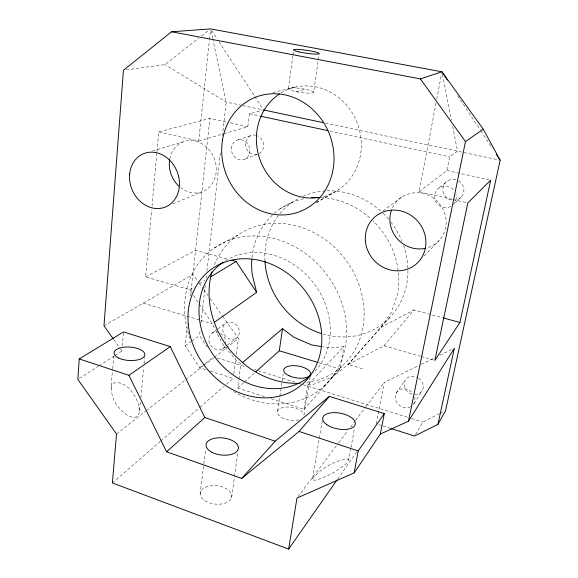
<?xml version="1.0" encoding="UTF-8"?>
<svg xmlns="http://www.w3.org/2000/svg" width="578" height="578" viewBox="0 0 578 578"><rect width="100%" height="100%" fill="white"/><g stroke="black" fill="none" stroke-linecap="round" stroke-linejoin="round"><path stroke-width="0.43" stroke-dasharray="2.89 2.17" d="M140.461 402.144L138.922 414.209L137.304 416.348L134.869 417.374C127.319 417.468 121.676 411.175 117.399 405.677C108.866 395.403 111.251 381.682 112.717 369.537M112.789 368.656L113.794 356.236M115.058 355.484L121.893 351.092L122.045 349.35M122.334 345.868L123.504 331.931M191.564 292.598L189.598 289.629L145.591 276.927L151.689 209.792M152.014 206.209L156.891 152.498M156.97 151.602L158.762 131.907L209.922 118.346L226.67 122.03M140.88 397.664L143.72 367.211M144.052 363.634L144.637 357.363M158.762 131.907L198.731 141.097L209.366 40.568M209.467 39.672L210.414 30.692M205.739 369.667L199.728 367.752L185.141 345.781L187.178 327.04M190.588 295.806L209.922 118.346M207.358 347.255L199.547 335.486L200.161 330.117M200.978 322.965L205.269 285.395M206.086 278.242L206.397 275.562M206.902 271.089L220.391 153.018M222.335 136.025L226.222 102.039L212.863 39.477M200.118 494.147L205.624 449.106M223.708 133.764L247.818 126.683L249.407 113.779L261.993 110.441M233.779 373.952L235.853 357.963M236.315 354.408L238.389 338.419L223.231 317.069M264.37 396.573L237.731 388.019L238.786 380.006M238.902 379.117L240.903 363.981L236.286 360.441L222.349 343.758L212.263 323.796L198.962 303.739M231.619 497.766A15.96 9.212 6.3 0 0 210.753 485.802A15.96 9.212 6.3 0 0 205.638 501.162A15.96 9.212 6.3 0 0 231.619 497.766L234.372 477.522M234.487 476.64L237.833 451.996M288.386 88.485L292.815 55.914M292.938 55.033L293.414 51.514M313.551 92.466A12.795 1.965 8.2 0 0 295.77 87.964A12.795 1.965 8.2 0 0 293.523 91.071A12.795 1.965 8.2 0 0 313.551 92.466L318.16 60.762M318.283 59.881L319.056 54.592M277.599 411.254L279.73 397.021M279.86 396.132L283.191 373.894M271.241 398.777L303.898 409.253L307.814 384.818L343.859 346.677L330.378 348.028L322.365 346.713M303.992 415.221L310.133 376.964M350.817 448.506L348.744 459.9L346.034 463.737L342.985 466.345L334.518 472.024L324.973 476.98L317.026 479.834L314.36 480.217L312.814 479.856L312.488 478.786L322.293 420.582M303.898 409.253L340.009 369.089L343.859 346.677M350.976 447.625L354.654 427.46M452.169 199.352L419.129 191.759L436.079 102.667M436.751 99.141L441.614 73.565M376.278 423.862L384.182 382.426L418.067 365.896M419.129 191.759L446.902 170.503L449.626 156.833L457.538 151.176L452.69 126.481M111.207 388.163L112.016 385.114L113.736 383.077C127.471 379.71 139.168 399.174 139.623 411.095M312.488 478.786C320.985 468.368 334.828 460.276 348.231 458.925L348.744 459.9M415.409 434.548L422.836 422.034L439.309 413.754M413.956 403.523L422.359 390.439M307.814 384.818L313.305 384.363L331.902 377.253L347.616 365.007L380.888 327.444L391.299 312.619L397.491 294.296A78.283 70.408 51.5 0 0 372.955 220.789M337.61 479.111L356.684 451.859M396.082 393.112L405.019 380.425M298.053 496.632L338.137 443.478M338.679 442.762L347.891 430.552M350.593 426.961L354.928 421.218M355.47 420.495L365.224 407.569M365.766 406.847L384.182 382.426M362.392 368.721L348.028 364.422L384.052 345.745L413.906 309.924L442.567 317.734M347.616 365.007L390.063 317.235M323.687 386.552L341.923 366.293M424.028 256.112L439.078 240.535M461.273 197.019L453.585 204.244A11.04 10.671 39.8 0 0 455.948 194.36M237.731 388.019L243.764 382.614M244.436 382.015L254.493 372.998M112.378 482.955L160.164 441.606M160.843 441.014L199.07 407.931M199.757 407.338L223.643 386.66M226.374 384.298L233.201 378.395L210.031 371.025M439.316 187.648L447.488 181.001M116.525 434.013L145.577 411.225M146.285 410.669L185.249 380.1M185.957 379.544L202.965 366.206M203.673 365.65L213.593 357.869M214.301 357.312L238.389 338.419M126.091 69.916L164.875 64.613L198.644 38.242M201.455 36.046L209.901 29.449M199.728 367.752L204.619 363.93M205.32 363.381L213.007 357.363M222.602 348.924L226.663 345.752M227.342 345.225L236.142 338.354A9.212 7.796 53.4 0 0 234.278 323.232A9.212 7.796 53.4 0 0 222.826 330.399A9.212 7.796 53.4 0 0 236.142 338.354M383.033 210.891L401.833 197.047M212.104 333.101L217.212 329.388M217.942 328.853L225.962 323.008M185.141 345.781L190.899 341.663M191.621 341.15L199.547 335.486M79.367 378.417L98.354 366.221M99.113 365.73L114.299 355.969M189.598 289.629L194.172 286.854M199.511 283.625L204.85 280.388M316.296 202.64L338.672 189.721M316.376 202.618L332.791 193.139M103.982 325.819L192.922 274.384L198.666 282.483M214.012 248.164L237.76 235.145M279.766 209.034L292.461 202.177M145.591 276.927L195.537 250.382L228.353 259.327M380.888 327.444L413.906 309.924M440.089 413.357L443.225 411.782M421.297 364.328L434.208 358.028M439.858 355.275L451.96 349.372M172.764 203.933L201.903 191.831M245.253 158.993L259.052 153.734A9.971 8.901 70.6 0 0 263.575 144.702A9.971 8.901 70.6 0 0 257.658 135.83M238.158 139.825L252.218 135.165M152.455 151.01L183.175 141.841M198.731 141.097L222.848 134.017M296.225 91.678L305.56 89.301M272.78 92.567L295.112 87.148M306.658 382.354L316.975 380.396A83.875 73.384 51.9 0 0 340.03 252.918A83.875 73.384 51.9 0 0 213.817 266.205M241.9 105.369L226.222 102.039L164.875 64.613M242.767 105.55L263.676 109.993M325.356 123.1L498.417 159.86M249.407 113.779L259.992 116.055M329.67 131.04L449.626 156.833M230.196 122.811L247.818 126.683M446.902 170.503L488.937 179.751M453.036 199.554L466.945 202.755M384.052 345.745L420.22 356.185M421.08 356.431L433.999 360.159M143.214 303.132L200.183 320.183M201.043 320.436L212.263 323.796M318.63 362.637L340.009 369.089M217.147 357.89L244.689 366.481M254.154 369.436L257.6 370.505M258.46 370.773L295.466 382.318M299.765 383.655L302.352 384.464M303.212 384.731L408.205 417.475M411.644 418.544L422.836 422.034M378.828 424.671L382.224 425.755M383.077 426.022L389.875 428.182M199.193 283.213L203.369 289.101M203.897 289.838L208.073 295.726M210.168 298.674L222.711 316.339M113.707 339.539L119.848 348.202M120.361 348.924L121.893 351.092M193.536 295.568L198.464 302.995M457.733 95.782L480.426 130.252M480.918 130.996L492.261 148.235M211.584 30.403L216.988 38.661M218.954 41.667L254.334 95.724M254.826 96.475L263.185 109.242M210.977 30.663L212.675 38.596M442.473 74.446L451.476 120.303M298.898 419.903A13.359 6.474 9.1 0 1 279.058 415.452A13.359 6.474 9.1 0 1 286.515 407.057A13.359 6.474 9.1 0 1 303.782 414.397M251.979 257.817A78.283 70.408 51.5 0 1 273.589 213.918M274.247 213.333A78.283 70.408 51.5 0 1 304.714 198.63M321.375 197.524A78.283 70.408 51.5 0 1 371.04 218.983M410.604 406.775A10.361 8.988 36.2 0 1 396.862 402.526A10.361 8.988 36.2 0 1 399.449 389.803A10.361 8.988 36.2 0 1 413.205 394.015M414.636 397.18A10.361 8.988 36.2 0 1 413.075 404.817M450.833 206.382A11.04 10.671 39.8 0 1 436.101 202.09A11.04 10.671 39.8 0 1 439.583 187.482A11.04 10.671 39.8 0 1 454.481 191.087M225.283 345.745A9.494 7.955 53.5 0 1 214.871 349.004A9.494 7.955 53.5 0 1 209.041 337.675A9.494 7.955 53.5 0 1 218.405 332.386M220.572 333.347A9.494 7.955 53.5 0 1 225.854 343.607M407.931 270.403A75.776 68.688 51.3 0 1 323.03 334.062M264.955 261.198A75.776 68.688 51.3 0 1 279.391 214.344M279.954 213.658A75.776 68.688 51.3 0 1 299.838 197.777M302.98 196.296A75.776 68.688 51.3 0 1 325.161 190.95M326.946 190.856A75.776 68.688 51.3 0 1 380.519 210.948M383.106 213.361A75.776 68.688 51.3 0 1 388.611 219.272M390.873 222.068A75.776 68.688 51.3 0 1 402.013 241.329M403.567 245.448A75.776 68.688 51.3 0 1 407.916 269.507M256.87 154.536A9.971 8.901 70.6 0 1 245.556 144.124A9.971 8.901 70.6 0 1 256.907 135.512M418.595 378.12A10.028 8.771 35.6 0 1 423.074 388.626A10.028 8.771 35.6 0 1 414.397 394.608M411.897 394.16A10.028 8.771 35.6 0 1 404.564 381.444A10.028 8.771 35.6 0 1 417.851 377.651M458.65 180.921A10.664 10.361 37.6 0 1 454.698 200.27M451.281 200.046A10.664 10.361 37.6 0 1 443.398 186.188A10.664 10.361 37.6 0 1 458.043 180.582M190.083 338.802A88.42 76.18 52.1 0 1 256.639 235.976A88.42 76.18 52.1 0 1 345.716 344.177A88.42 76.18 52.1 0 1 233.454 391.479M225.427 260.692A71.672 61.723 52.1 0 1 313.204 282.476A71.672 61.723 52.1 0 1 313.355 373.02M169.766 158.892A26.696 22.99 68.5 0 1 200.118 142.766A26.696 22.99 68.5 0 1 214.192 180.033A26.696 22.99 68.5 0 1 180.639 187.677M392.505 207.668A28.835 27.383 44.3 0 1 439.005 203.239A28.835 27.383 44.3 0 1 426.932 247.919M280.915 93A56.55 51.969 70.9 0 1 356.951 122.233A56.55 51.969 70.9 0 1 322.473 196.809M231.677 146.407A10.303 9.125 70 0 0 243.02 159.81A10.303 9.125 70 0 0 247.189 143.2A10.303 9.125 70 0 0 231.677 146.407"/><path stroke-width="0.87" d="M288.639 549.1L296.969 498.07L354.155 472.876L380.331 434.056L384.283 413.595L329.402 396.407L275.193 441.187L204.829 417.511L170.279 346.583L123.504 331.931L79.222 358.938L77.849 379.399L116.525 434.013L112.378 482.955L288.639 549.1L337.097 479.848M255.83 371.799L279.297 350.767L282.534 328.701L293.956 337.277L311.672 344.965L321.469 346.569M354.155 472.876L358.223 450.948L384.283 413.595M380.331 434.056L408.494 421.181L465.463 141.567L483.259 129.19L441.953 71.795L210.602 28.9L171.565 31.768L123.446 70.278L103.982 325.819L113.194 338.816M390.728 428.457L414.534 436.022L437.914 424.404L454.38 348.187L408.494 421.181M459.936 322.473L490.686 180.134L467.819 202.95L434.858 360.412L459.936 322.473L443.434 317.972M483.259 129.19L500.151 160.229L445.58 410.597L437.914 424.404M79.222 358.938L128.923 375.324L166.587 451.786L241.698 478.447L299.108 431.455L329.402 396.407M241.698 478.447L275.193 441.187M166.587 451.786L204.829 417.511M242.269 362.825L282.534 328.701M214.445 322.249L256.61 292.36L252.196 274.247A78.283 70.408 51.5 0 1 251.835 259.529M128.923 375.324L170.279 346.583M210.956 276.689L236.127 261.444L256.61 292.36M171.565 31.768L420.372 78.89L441.953 71.795L447.379 80.039M263.676 109.993L323.593 122.724M260.873 116.243L327.907 130.657M231.807 260.266L236.127 261.444M279.297 350.767L317.77 362.384M299.108 431.455L358.223 450.948M420.372 78.89L465.463 141.567M496.206 154.232L497.687 156.479M498.677 157.982L500.151 160.229M311.665 197.676A78.283 70.408 51.5 0 1 319.583 197.452M321.339 333.549A75.776 68.688 51.3 0 1 264.955 261.198M299.231 383.322A83.875 73.384 51.9 0 1 245.831 365.419L234.184 354.841A83.875 73.384 51.9 0 1 211.938 271.906M310.805 375.375A71.672 61.723 52.1 0 1 215.767 358.281A71.672 61.723 52.1 0 1 223.245 262.101M178.747 186.058A26.696 22.99 68.5 0 1 169.629 159.716M425.379 248.309A28.835 27.383 44.3 0 1 397.382 238.88A28.835 27.383 44.3 0 1 391.472 210.139M320.002 197.315A56.55 51.969 70.9 0 1 260.606 161.284A56.55 51.969 70.9 0 1 279.47 93.925M289.267 375.837A13.59 5.99 9 0 0 310.559 374.291A13.59 5.99 9 0 0 291.724 365.73A13.59 5.99 9 0 0 289.267 375.837M211.75 452.198A16.285 8.583 6.5 0 0 238.187 449.352A16.285 8.583 6.5 0 0 216.786 437.922A16.285 8.583 6.5 0 0 211.75 452.198M298.934 51.897A12.976 1.467 8.2 0 0 319.179 53.711A12.976 1.467 8.2 0 0 301.08 49.643A12.976 1.467 8.2 0 0 298.934 51.897M188.24 324.041A73.37 62.742 52.2 0 0 293.436 390.555A73.37 62.742 52.2 0 0 283.025 270.28A73.37 62.742 52.2 0 0 188.24 324.041M129.682 173.783A28.813 24.254 67.6 0 0 164.441 207.394A28.813 24.254 67.6 0 0 169.347 159.896A28.813 24.254 67.6 0 0 129.682 173.783M365.354 240.426A31.335 29.312 46.1 0 0 412.432 266.783A31.335 29.312 46.1 0 0 408.986 214.163A31.335 29.312 46.1 0 0 365.354 240.426M222.516 139.948A61.326 55.387 69.2 0 0 297.193 212.531A61.326 55.387 69.2 0 0 313.861 110.564A61.326 55.387 69.2 0 0 222.516 139.948M326.78 424.642A16.56 7.976 10.9 0 0 354.48 425.914A16.56 7.976 10.9 0 0 335.717 412.67A16.56 7.976 10.9 0 0 326.78 424.642M118.432 357.912A15.44 6.719 3.7 0 0 144.312 356.38A15.44 6.719 3.7 0 0 125.693 347.067A15.44 6.719 3.7 0 0 118.432 357.912"/></g></svg>
